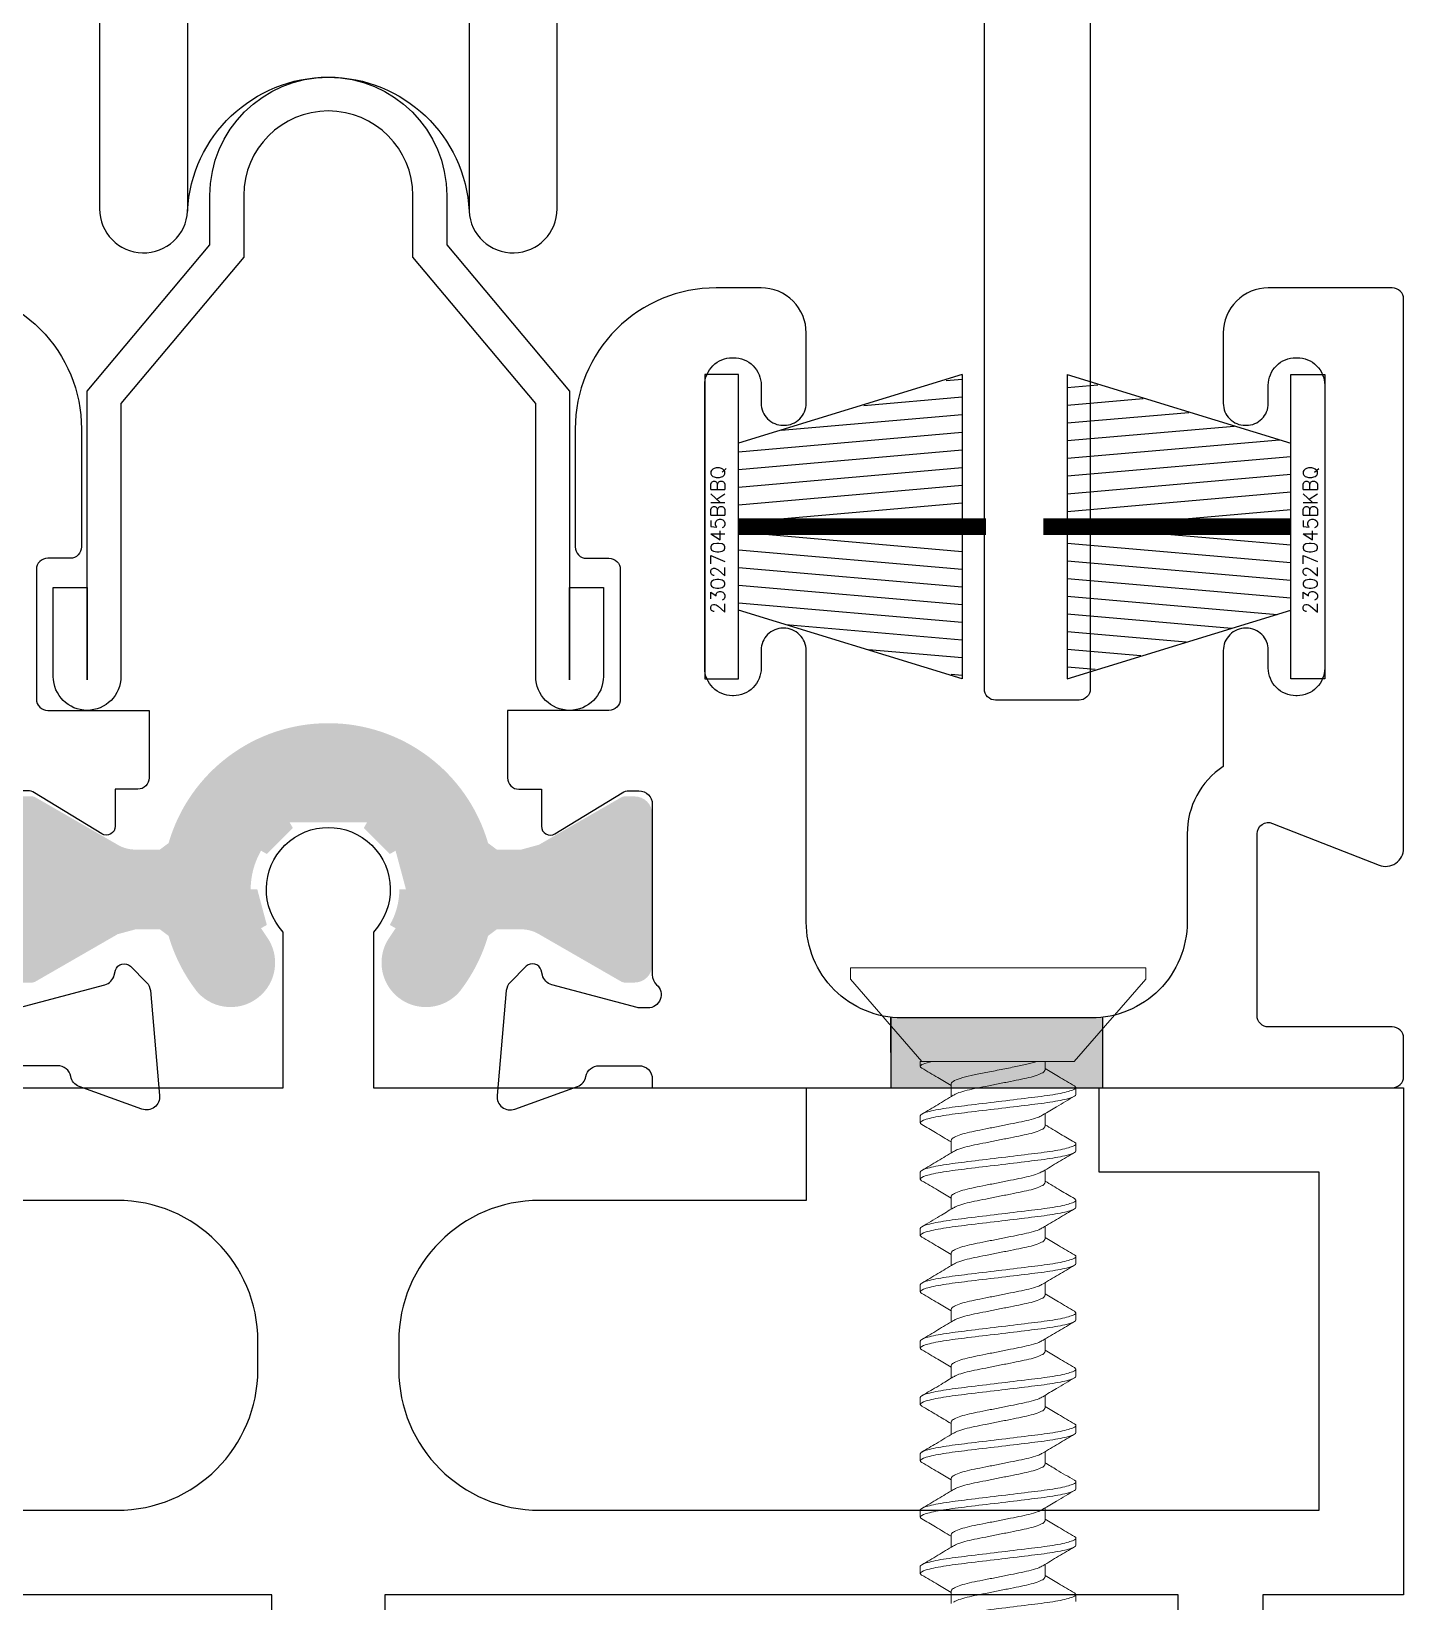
# Model space of a CAD drawing. Extents: x 0 to 79.8, y 0 to 38.2.
# Drawn here: x 8.412 to 9.63, y 29.158 to 30.551 of the extents above; entities that cross this region are included whole.
import ezdxf

# ---------------------------------------------------------------- set-up
doc = ezdxf.new("R2010")
doc.units = 0
doc.header["$MEASUREMENT"] = 0
doc.linetypes.add('SLD-Solid', pattern=[0])
doc.layers.get('0').update_dxf_attribs({"linetype": 'CONTINUOUS'})
for name, color, linetype in [('DIM', 4, 'CONTINUOUS'), ('FRAME', 1, 'CONTINUOUS'), ('GEOM', 1, 'CONTINUOUS'), ('HARDWARE', 7, 'CONTINUOUS'), ('HATCH', 7, 'CONTINUOUS'), ('I-STRUT', 7, 'CONTINUOUS'), ('MISC', 9, 'CONTINUOUS'), ('TEXT', 7, 'CONTINUOUS'), ('VENT', 5, 'CONTINUOUS'), ('WEEPING', 7, 'CONTINUOUS')]:
    doc.layers.add(name, color=color, linetype=linetype)
doc.styles.get("Standard").update_dxf_attribs({"font": 'simplex.shx'})
pattern_1 = [(5, (-16.618363, 22.69481), (-0.00136181, 0.01556554), [])]
pattern_2 = [(355, (-16.618363, 18.815973), (-0.00136181, -0.01556554), [])]

# ---------------------------------------------------------------- blocks, each defined once
blk = doc.blocks.new('FW1020 STD SILL')
blk.add_lwpolyline([(0.075, 0.457, 1), (-0.075, 0.457), (-0.075, 0.4023), (-0.184, 0.2724), (-0.184, 0.03, -1), (-0.244, 0.03), (-0.244, 0.109), (-0.2141, 0.109), (-0.214, 0.027), (-0.214, 0.2833), (-0.105, 0.4132), (-0.105, 0.457, -1), (0.105, 0.457), (0.105, 0.4132), (0.214, 0.2833), (0.214, 0.027), (0.2141, 0.109), (0.244, 0.109), (0.244, 0.03, -1), (0.184, 0.03), (0.184, 0.2724), (0.075, 0.4023)], format="xyb", close=True)
blk = doc.blocks.new('3749-SILL')
at = {"layer": 'I-STRUT'}
h = blk.add_hatch(color=256, dxfattribs=at)
h.dxf.hatch_style = 1
edge = h.paths.add_edge_path()
edge.add_arc((0.954, -0.524), 0.0689, 60, 120, ccw=False)
edge.add_line((0.9884, -0.4643), (0.9855, -0.4694))
edge.add_arc((0.954, -0.524), 0.063, 30, 60, ccw=False)
edge.add_line((1.0086, -0.4925), (1.0137, -0.4896))
edge.add_arc((0.954, -0.524), 0.0689, 0, 30, ccw=False)
edge.add_line((1.0229, -0.524), (1.017, -0.524))
edge.add_arc((0.954, -0.524), 0.063, -30, 0, ccw=False)
edge.add_line((1.0086, -0.5555), (1.0137, -0.5584))
edge.add_arc((0.954, -0.524), 0.0689, 323.1301, 330, ccw=False)
edge.add_arc((1.0406, -0.589), 0.0394, 143.1301, 323.1301)
edge.add_arc((0.954, -0.524), 0.1476, 323.1301, 343.8304)
edge.add_arc((1.1034, -0.5673), 0.00787, 90, 163.8304, ccw=False)
edge.add_line((1.1034, -0.5594), (1.1251, -0.5594))
edge.add_arc((1.1251, -0.5909), 0.0315, 60, 90, ccw=False)
edge.add_line((1.1409, -0.5637), (1.2136, -0.6056))
edge.add_arc((1.2175, -0.5988), 0.00787, 240, 270)
edge.add_line((1.2175, -0.6067), (1.2257, -0.6067))
edge.add_arc((1.2257, -0.5909), 0.0157, 270, 360)
edge.add_line((1.2414, -0.5909), (1.2414, -0.4571))
edge.add_arc((1.2257, -0.4571), 0.0157, 0, 90)
edge.add_line((1.2257, -0.4413), (1.2175, -0.4413))
edge.add_arc((1.2175, -0.4492), 0.00787, 90, 120)
edge.add_line((1.2136, -0.4424), (1.1409, -0.4843))
edge.add_arc((1.1251, -0.4571), 0.0315, 270, 300, ccw=False)
edge.add_line((1.1251, -0.4886), (1.1034, -0.4886))
edge.add_arc((1.1034, -0.4807), 0.00787, 196.1696, 270, ccw=False)
edge.add_arc((0.954, -0.524), 0.1476, 16.1696, 90)
edge.add_arc((0.954, -0.524), 0.1476, 90, 163.8304)
edge.add_arc((0.8046, -0.4807), 0.00787, 270, 343.8304, ccw=False)
edge.add_line((0.8046, -0.4886), (0.7829, -0.4886))
edge.add_arc((0.7829, -0.4571), 0.0315, 240, 270, ccw=False)
edge.add_line((0.7671, -0.4843), (0.6944, -0.4424))
edge.add_arc((0.6905, -0.4492), 0.00787, 60, 90)
edge.add_line((0.6905, -0.4413), (0.6823, -0.4413))
edge.add_arc((0.6823, -0.4571), 0.0157, 90, 180)
edge.add_line((0.6666, -0.4571), (0.6666, -0.5909))
edge.add_arc((0.6823, -0.5909), 0.0157, 180, 270)
edge.add_line((0.6823, -0.6067), (0.6905, -0.6067))
edge.add_arc((0.6905, -0.5988), 0.00787, 270, 300)
edge.add_line((0.6944, -0.6056), (0.7671, -0.5637))
edge.add_arc((0.7829, -0.5909), 0.0315, 90, 120, ccw=False)
edge.add_line((0.7829, -0.5594), (0.8046, -0.5594))
edge.add_arc((0.8046, -0.5673), 0.00787, 16.1696, 90, ccw=False)
edge.add_arc((0.954, -0.524), 0.1476, 196.1696, 216.8699)
edge.add_arc((0.8674, -0.589), 0.0394, 216.8699, 396.8699)
edge.add_arc((0.954, -0.524), 0.0689, 210, 216.8699, ccw=False)
edge.add_line((0.8943, -0.5584), (0.8994, -0.5555))
edge.add_arc((0.954, -0.524), 0.063, 180, 210, ccw=False)
edge.add_line((0.891, -0.524), (0.8851, -0.524))
edge.add_arc((0.954, -0.524), 0.0689, 150, 180, ccw=False)
edge.add_line((0.8943, -0.4896), (0.8994, -0.4925))
edge.add_arc((0.954, -0.524), 0.063, 120, 150, ccw=False)
edge.add_line((0.9225, -0.4694), (0.9196, -0.4643))
for points in [[(0.53, -0.554), (0.53, -0.366), (0.53, -0.312, -0.414214), (0.55, -0.292), (0.5505, -0.292, -0.414214), (0.57, -0.3115), (0.57, -0.3275, 0.414214), (0.5945, -0.352), (0.5955, -0.352, 0.414214), (0.62, -0.3275), (0.62, -0.0765, 0.414214), (0.5955, -0.052), (0.5945, -0.052, 0.414214), (0.57, -0.0765), (0.57, -0.0925, -0.414214), (0.5505, -0.112), (0.5495, -0.112, -0.414214), (0.53, -0.0925), (0.53, -0.03, -0.414214), (0.57, 0.01), (0.5928, 0.01), (0.61, 0.01, -0.414214), (0.735, -0.115), (0.735, -0.22, -0.414214), (0.725, -0.23), (0.705, -0.23, 0.414214), (0.695, -0.24), (0.695, -0.355, 0.414214), (0.705, -0.365), (0.795, -0.365), (0.795, -0.425, -0.414214), (0.785, -0.435), (0.765, -0.435), (0.765, -0.4679, -0.585524), (0.753, -0.4746), (0.6933, -0.4381, 0.137872), (0.6871, -0.4364), (0.6784, -0.4364, 0.414214), (0.6666, -0.4482), (0.6666, -0.5998, -0.213422), (0.6627, -0.6086, 0.6885), (0.6705, -0.6292), (0.6769, -0.6292, 0.065543), (0.6799, -0.6288), (0.7557, -0.6085, 0.267949), (0.7641, -0.6002), (0.7653, -0.5957, -0.57735), (0.7784, -0.5922), (0.7927, -0.6065, -0.176327), (0.7961, -0.6138), (0.8043, -0.7069, -0.548619), (0.7885, -0.719), (0.733, -0.6988, -0.263725), (0.7254, -0.69, 0.359508), (0.7138, -0.6804), (0.6784, -0.6804, 0.414214), (0.6666, -0.6922), (0.6666, -0.7), (0.01, -0.7, -0.414214), (0, -0.69), (0, -0.656, -0.414214), (0.01, -0.646), (0.12, -0.646, 0.414214), (0.13, -0.636), (0.13, -0.4746, 0.528549), (0.1163, -0.4653), (0.0218, -0.5024, -0.528549), (0, -0.4875), (0, 0, -0.414214), (0.01, 0.01), (0.12, 0.01, -0.414214), (0.16, -0.03), (0.16, -0.0925, -0.414214), (0.1405, -0.112), (0.1395, -0.112, -0.414214), (0.12, -0.0925), (0.12, -0.0765, 0.414214), (0.0955, -0.052), (0.0945, -0.052, 0.414214), (0.07, -0.0765), (0.07, -0.3275, 0.414214), (0.0945, -0.352), (0.0955, -0.352, 0.414214), (0.12, -0.3275), (0.12, -0.3115, -0.414214), (0.1395, -0.292), (0.14, -0.292, -0.414214), (0.16, -0.312), (0.16, -0.4148, -0.250492), (0.192, -0.4746), (0.192, -0.553, 0.414214), (0.277, -0.638), (0.445, -0.638, 0.414214), (0.53, -0.553)], [(1.378, -0.554), (1.378, -0.366), (1.378, -0.312, 0.414214), (1.358, -0.292), (1.3575, -0.292, 0.414214), (1.338, -0.3115), (1.338, -0.3275, -0.414214), (1.3135, -0.352), (1.3125, -0.352, -0.414214), (1.288, -0.3275), (1.288, -0.0765, -0.414214), (1.3125, -0.052), (1.3135, -0.052, -0.414214), (1.338, -0.0765), (1.338, -0.0925, 0.414214), (1.3575, -0.112), (1.3585, -0.112, 0.414214), (1.378, -0.0925), (1.378, -0.03, 0.414214), (1.338, 0.01), (1.3152, 0.01), (1.298, 0.01, 0.414214), (1.173, -0.115), (1.173, -0.22, 0.414214), (1.183, -0.23), (1.203, -0.23, -0.414214), (1.213, -0.24), (1.213, -0.355, -0.414214), (1.203, -0.365), (1.113, -0.365), (1.113, -0.425, 0.414214), (1.123, -0.435), (1.143, -0.435), (1.143, -0.4679, 0.585524), (1.155, -0.4746), (1.2147, -0.4381, -0.137872), (1.2209, -0.4364), (1.2296, -0.4364, -0.414214), (1.2414, -0.4482), (1.2414, -0.5998, 0.213422), (1.2453, -0.6086, -0.6885), (1.2375, -0.6292), (1.2311, -0.6292, -0.065543), (1.2281, -0.6288), (1.1523, -0.6085, -0.267949), (1.1439, -0.6002), (1.1427, -0.5957, 0.57735), (1.1296, -0.5922), (1.1153, -0.6065, 0.176327), (1.1119, -0.6138), (1.1037, -0.7069, 0.548619), (1.1195, -0.719), (1.175, -0.6988, 0.263725), (1.1826, -0.69, -0.359508), (1.1942, -0.6804), (1.2296, -0.6804, -0.414214), (1.2414, -0.6922), (1.2414, -0.7), (1.898, -0.7, 0.414214), (1.908, -0.69), (1.908, -0.656, 0.414214), (1.898, -0.646), (1.788, -0.646, -0.414214), (1.778, -0.636), (1.778, -0.4746, -0.528549), (1.7917, -0.4653), (1.8862, -0.5024, 0.528549), (1.908, -0.4875), (1.908, 0, 0.414214), (1.898, 0.01), (1.788, 0.01, 0.414214), (1.748, -0.03), (1.748, -0.0925, 0.414214), (1.7675, -0.112), (1.7685, -0.112, 0.414214), (1.788, -0.0925), (1.788, -0.0765, -0.414214), (1.8125, -0.052), (1.8135, -0.052, -0.414214), (1.838, -0.0765), (1.838, -0.3275, -0.414214), (1.8135, -0.352), (1.8125, -0.352, -0.414214), (1.788, -0.3275), (1.788, -0.3115, 0.414214), (1.7685, -0.292), (1.768, -0.292, 0.414214), (1.748, -0.312), (1.748, -0.4148, 0.250492), (1.716, -0.4746), (1.716, -0.553, -0.414214), (1.631, -0.638), (1.463, -0.638, -0.414214), (1.378, -0.553)]]:
    blk.add_lwpolyline(points, format="xyb")
blk = doc.blocks.new('3310-Thermal Mammoth B Rail')
at = {"ltscale": 0.25}
blk.add_lwpolyline([(-0.6755, 1.301), (-0.6755, -3.96, 0.414214), (-0.6655, -3.97), (-0.5915, -3.97, 0.414214), (-0.5815, -3.96), (-0.5815, -2.462), (-0.4835, -2.462, 0.414214), (-0.4735, -2.452), (-0.4735, -2.41, 0.414214), (-0.4835, -2.4), (-0.5095, -2.4, -0.414214), (-0.5815, -2.328), (-0.5815, -2.195), (-0.5135, -2.195), (-0.5135, -2.248, 0.414214), (-0.5035, -2.258), (-0.4635, -2.258, 0.414214), (-0.4535, -2.248), (-0.4535, -2.143, 0.414214), (-0.4635, -2.133), (-0.5505, -2.133, -0.414214), (-0.5815, -2.102), (-0.5815, -0.509, -0.414214)], format="xyb", dxfattribs=at)
blk = doc.blocks.new('25559')
at = {"color": 7, "linetype": 'SLD-Solid', "lineweight": 15}
for p, q in [((0.01, 0.131), (0, 0.131)), ((0, 0), (0, 0.131)), ((0.083, 0.0675), (0.01, 0.131)), ((0.083, 0.0675), (0.083, -0.0531)), ((0.1062, 0.069), (0.1048, 0.0678)), ((0.1062, 0.069), (0.1125, 0.069)), ((0.1562, 0.069), (0.1625, 0.069)), ((0.2062, 0.069), (0.2048, 0.0678)), ((0.2062, 0.069), (0.2125, 0.069)), ((0.2562, 0.069), (0.2625, 0.069)), ((0.3062, 0.069), (0.3048, 0.0677)), ((0.3062, 0.069), (0.3125, 0.069)), ((0.3562, 0.069), (0.3548, 0.0677)), ((0.3562, 0.069), (0.3625, 0.069)), ((0.4062, 0.069), (0.4125, 0.069)), ((0.4562, 0.069), (0.4625, 0.069)), ((0.5062, 0.069), (0.5125, 0.069)), ((0.5562, 0.069), (0.5548, 0.0678)), ((0.5562, 0.069), (0.5625, 0.069)), ((0.0905, 0.0417), (0.083, 0.0417)), ((0.1405, 0.0417), (0.1295, 0.0417)), ((0.1905, 0.0417), (0.1795, 0.0417)), ((0.2405, 0.0417), (0.2295, 0.0417)), ((0.2905, 0.0417), (0.2795, 0.0417)), ((0.3405, 0.0417), (0.3295, 0.0417)), ((0.3905, 0.0417), (0.3795, 0.0417)), ((0.4405, 0.0417), (0.4295, 0.0417)), ((0.4905, 0.0417), (0.4795, 0.0417)), ((0.5405, 0.0417), (0.5295, 0.0417)), ((0, -0.131), (0, 0)), ((0.1032, -0.0417), (0.1143, -0.0417)), ((0.1532, -0.0417), (0.1643, -0.0417)), ((0.2033, -0.0417), (0.2143, -0.0417)), ((0.2532, -0.0417), (0.2643, -0.0417)), ((0.3032, -0.0417), (0.3143, -0.0417)), ((0.3532, -0.0417), (0.3643, -0.0417)), ((0.4032, -0.0417), (0.4143, -0.0417)), ((0.4532, -0.0417), (0.4643, -0.0417)), ((0.5032, -0.0417), (0.5143, -0.0417)), ((0.5532, -0.0417), (0.5643, -0.0417)), ((0.01, -0.131), (0.083, -0.0675)), ((0.083, -0.069), (0.083, -0.0583)), ((0.0875, -0.069), (0.083, -0.069)), ((0.1375, -0.069), (0.1312, -0.069)), ((0.1875, -0.069), (0.1812, -0.069)), ((0.1889, -0.0678), (0.1875, -0.069)), ((0.2375, -0.069), (0.2312, -0.069)), ((0.2389, -0.0677), (0.2375, -0.069)), ((0.2875, -0.069), (0.2812, -0.069)), ((0.3375, -0.069), (0.3312, -0.069)), ((0.3875, -0.069), (0.3812, -0.069)), ((0.3889, -0.0677), (0.3875, -0.069)), ((0.4375, -0.069), (0.4312, -0.069)), ((0.4875, -0.069), (0.4812, -0.069)), ((0.5375, -0.069), (0.5312, -0.069)), ((0.5389, -0.0678), (0.5375, -0.069)), ((0, -0.131), (0.01, -0.131))]:
    blk.add_line(p, q, dxfattribs=at)
for points, knots in [([(0.1048, 0.0678), (0.102, 0.063), (0.0969, 0.0543), (0.0917, 0.0457), (0.0893, 0.0417)], [0, 0, 0, 0, 0.544207, 1, 1, 1, 1]), ([(0.1312, -0.069), (0.1303, -0.069), (0.1293, -0.0673), (0.1271, -0.0603), (0.1259, -0.055), (0.1244, -0.0453), (0.1239, -0.0418), (0.1229, -0.0345), (0.1225, -0.0308), (0.121, -0.0185), (0.1199, -0.0092), (0.1176, 0.0092), (0.1165, 0.0185), (0.115, 0.0308), (0.1146, 0.0345), (0.1136, 0.0418), (0.1131, 0.0453), (0.1116, 0.055), (0.1104, 0.0603), (0.1082, 0.0673), (0.1072, 0.069), (0.1062, 0.069)], [0, 0, 0, 0, 0.125, 0.125, 0.25, 0.25, 0.3125, 0.3125, 0.375, 0.375, 0.5, 0.5, 0.625, 0.625, 0.6875, 0.6875, 0.75, 0.75, 0.875, 0.875, 1, 1, 1, 1]), ([(0.1375, -0.069), (0.1366, -0.069), (0.1355, -0.0673), (0.1333, -0.0603), (0.1322, -0.055), (0.1306, -0.0453), (0.1301, -0.0418), (0.1292, -0.0345), (0.1287, -0.0308), (0.1272, -0.0185), (0.1261, -0.0092), (0.1239, 0.0092), (0.1228, 0.0185), (0.1213, 0.0308), (0.1208, 0.0345), (0.1199, 0.0418), (0.1194, 0.0453), (0.1178, 0.055), (0.1167, 0.0603), (0.1145, 0.0673), (0.1134, 0.069), (0.1125, 0.069)], [0, 0, 0, 0, 0.125, 0.125, 0.25, 0.25, 0.3125, 0.3125, 0.375, 0.375, 0.5, 0.5, 0.625, 0.625, 0.6875, 0.6875, 0.75, 0.75, 0.875, 0.875, 1, 1, 1, 1]), ([(0.1306, 0.0398), (0.1282, 0.0438), (0.1226, 0.0531), (0.1171, 0.0624), (0.114, 0.0677)], [0, 0, 0, 0, 0.438573, 1, 1, 1, 1]), ([(0.1548, 0.0677), (0.1524, 0.0636), (0.1473, 0.0549), (0.1421, 0.0463), (0.1393, 0.0417)], [0, 0, 0, 0, 0.470064, 1, 1, 1, 1]), ([(0.1562, 0.069), (0.1558, 0.069), (0.1553, 0.069), (0.1548, 0.0677), (0.1548, 0.0677)], [0, 0, 0, 0, 0.98851, 1, 1, 1, 1]), ([(0.1812, -0.069), (0.1803, -0.069), (0.1793, -0.0673), (0.1771, -0.0603), (0.1759, -0.055), (0.1744, -0.0453), (0.1739, -0.0418), (0.1729, -0.0345), (0.1725, -0.0308), (0.171, -0.0185), (0.1699, -0.0092), (0.1676, 0.0092), (0.1665, 0.0185), (0.165, 0.0308), (0.1646, 0.0345), (0.1636, 0.0418), (0.1631, 0.0453), (0.1616, 0.055), (0.1604, 0.0603), (0.1582, 0.0673), (0.1572, 0.069), (0.1562, 0.069)], [0, 0, 0, 0, 0.125, 0.125, 0.25, 0.25, 0.3125, 0.3125, 0.375, 0.375, 0.5, 0.5, 0.625, 0.625, 0.6875, 0.6875, 0.75, 0.75, 0.875, 0.875, 1, 1, 1, 1]), ([(0.1875, -0.069), (0.1866, -0.069), (0.1855, -0.0673), (0.1833, -0.0603), (0.1822, -0.055), (0.1806, -0.0453), (0.1801, -0.0418), (0.1792, -0.0345), (0.1787, -0.0308), (0.1772, -0.0185), (0.1761, -0.0092), (0.1739, 0.0092), (0.1728, 0.0185), (0.1713, 0.0308), (0.1708, 0.0345), (0.1699, 0.0418), (0.1694, 0.0453), (0.1678, 0.055), (0.1667, 0.0603), (0.1645, 0.0673), (0.1634, 0.069), (0.1625, 0.069)], [0, 0, 0, 0, 0.125, 0.125, 0.25, 0.25, 0.3125, 0.3125, 0.375, 0.375, 0.5, 0.5, 0.625, 0.625, 0.6875, 0.6875, 0.75, 0.75, 0.875, 0.875, 1, 1, 1, 1]), ([(0.1807, 0.0397), (0.1779, 0.0443), (0.1722, 0.0537), (0.1667, 0.063), (0.1639, 0.0678)], [0, 0, 0, 0, 0.497584, 1, 1, 1, 1]), ([(0.2048, 0.0678), (0.2024, 0.0636), (0.1973, 0.0549), (0.192, 0.0463), (0.1893, 0.0417)], [0, 0, 0, 0, 0.473411, 1, 1, 1, 1]), ([(0.2312, -0.069), (0.2303, -0.069), (0.2293, -0.0673), (0.2271, -0.0603), (0.2259, -0.055), (0.2244, -0.0453), (0.2239, -0.0418), (0.2229, -0.0345), (0.2225, -0.0308), (0.221, -0.0185), (0.2199, -0.0092), (0.2176, 0.0092), (0.2165, 0.0185), (0.215, 0.0308), (0.2146, 0.0345), (0.2136, 0.0418), (0.2131, 0.0453), (0.2116, 0.055), (0.2104, 0.0603), (0.2082, 0.0673), (0.2072, 0.069), (0.2062, 0.069)], [0, 0, 0, 0, 0.125, 0.125, 0.25, 0.25, 0.3125, 0.3125, 0.375, 0.375, 0.5, 0.5, 0.625, 0.625, 0.6875, 0.6875, 0.75, 0.75, 0.875, 0.875, 1, 1, 1, 1]), ([(0.2375, -0.069), (0.2366, -0.069), (0.2355, -0.0673), (0.2333, -0.0603), (0.2322, -0.055), (0.2306, -0.0453), (0.2301, -0.0418), (0.2292, -0.0345), (0.2287, -0.0308), (0.2272, -0.0185), (0.2261, -0.0092), (0.2239, 0.0092), (0.2228, 0.0185), (0.2213, 0.0308), (0.2208, 0.0345), (0.2199, 0.0418), (0.2194, 0.0453), (0.2178, 0.055), (0.2167, 0.0603), (0.2145, 0.0673), (0.2134, 0.069), (0.2125, 0.069)], [0, 0, 0, 0, 0.125, 0.125, 0.25, 0.25, 0.3125, 0.3125, 0.375, 0.375, 0.5, 0.5, 0.625, 0.625, 0.6875, 0.6875, 0.75, 0.75, 0.875, 0.875, 1, 1, 1, 1]), ([(0.2307, 0.0396), (0.2279, 0.0442), (0.2223, 0.0536), (0.2167, 0.063), (0.2139, 0.0678)], [0, 0, 0, 0, 0.497176, 1, 1, 1, 1]), ([(0.2548, 0.0677), (0.252, 0.063), (0.2469, 0.0543), (0.2417, 0.0457), (0.2393, 0.0417)], [0, 0, 0, 0, 0.544096, 1, 1, 1, 1]), ([(0.2562, 0.069), (0.2558, 0.069), (0.2553, 0.069), (0.2548, 0.0677), (0.2548, 0.0677)], [0, 0, 0, 0, 0.980805, 1, 1, 1, 1]), ([(0.2812, -0.069), (0.2803, -0.069), (0.2793, -0.0673), (0.2771, -0.0603), (0.2759, -0.055), (0.2744, -0.0453), (0.2739, -0.0418), (0.2729, -0.0345), (0.2725, -0.0308), (0.271, -0.0185), (0.2699, -0.0092), (0.2676, 0.0092), (0.2665, 0.0185), (0.265, 0.0308), (0.2646, 0.0345), (0.2636, 0.0418), (0.2631, 0.0453), (0.2616, 0.055), (0.2604, 0.0603), (0.2582, 0.0673), (0.2572, 0.069), (0.2562, 0.069)], [0, 0, 0, 0, 0.125, 0.125, 0.25, 0.25, 0.3125, 0.3125, 0.375, 0.375, 0.5, 0.5, 0.625, 0.625, 0.6875, 0.6875, 0.75, 0.75, 0.875, 0.875, 1, 1, 1, 1]), ([(0.2875, -0.069), (0.2866, -0.069), (0.2855, -0.0673), (0.2833, -0.0603), (0.2822, -0.055), (0.2806, -0.0453), (0.2801, -0.0418), (0.2792, -0.0345), (0.2787, -0.0308), (0.2772, -0.0185), (0.2761, -0.0092), (0.2739, 0.0092), (0.2728, 0.0185), (0.2713, 0.0308), (0.2708, 0.0345), (0.2699, 0.0418), (0.2694, 0.0453), (0.2678, 0.055), (0.2667, 0.0603), (0.2645, 0.0673), (0.2634, 0.069), (0.2625, 0.069)], [0, 0, 0, 0, 0.125, 0.125, 0.25, 0.25, 0.3125, 0.3125, 0.375, 0.375, 0.5, 0.5, 0.625, 0.625, 0.6875, 0.6875, 0.75, 0.75, 0.875, 0.875, 1, 1, 1, 1]), ([(0.2808, 0.0395), (0.278, 0.0442), (0.2723, 0.0535), (0.2668, 0.063), (0.264, 0.0677)], [0, 0, 0, 0, 0.497089, 1, 1, 1, 1]), ([(0.3048, 0.0677), (0.302, 0.063), (0.2969, 0.0543), (0.2917, 0.0457), (0.2893, 0.0417)], [0, 0, 0, 0, 0.5454253, 1, 1, 1, 1]), ([(0.3312, -0.069), (0.3303, -0.069), (0.3293, -0.0673), (0.3271, -0.0603), (0.3259, -0.055), (0.3244, -0.0453), (0.3239, -0.0418), (0.3229, -0.0345), (0.3225, -0.0308), (0.321, -0.0185), (0.3199, -0.0092), (0.3176, 0.0092), (0.3165, 0.0185), (0.315, 0.0308), (0.3146, 0.0345), (0.3136, 0.0418), (0.3131, 0.0453), (0.3116, 0.055), (0.3104, 0.0603), (0.3082, 0.0673), (0.3072, 0.069), (0.3062, 0.069)], [0, 0, 0, 0, 0.125, 0.125, 0.25, 0.25, 0.3125, 0.3125, 0.375, 0.375, 0.5, 0.5, 0.625, 0.625, 0.6875, 0.6875, 0.75, 0.75, 0.875, 0.875, 1, 1, 1, 1]), ([(0.3375, -0.069), (0.3366, -0.069), (0.3355, -0.0673), (0.3333, -0.0603), (0.3322, -0.055), (0.3306, -0.0453), (0.3301, -0.0418), (0.3292, -0.0345), (0.3287, -0.0308), (0.3272, -0.0185), (0.3261, -0.0092), (0.3239, 0.0092), (0.3228, 0.0185), (0.3213, 0.0308), (0.3208, 0.0345), (0.3199, 0.0418), (0.3194, 0.0453), (0.3178, 0.055), (0.3167, 0.0603), (0.3145, 0.0673), (0.3134, 0.069), (0.3125, 0.069)], [0, 0, 0, 0, 0.125, 0.125, 0.25, 0.25, 0.3125, 0.3125, 0.375, 0.375, 0.5, 0.5, 0.625, 0.625, 0.6875, 0.6875, 0.75, 0.75, 0.875, 0.875, 1, 1, 1, 1]), ([(0.3308, 0.0396), (0.3279, 0.0442), (0.3223, 0.0535), (0.3168, 0.063), (0.314, 0.0677)], [0, 0, 0, 0, 0.497384, 1, 1, 1, 1]), ([(0.3548, 0.0678), (0.352, 0.063), (0.3469, 0.0543), (0.3417, 0.0457), (0.3393, 0.0417)], [0, 0, 0, 0, 0.541562, 1, 1, 1, 1]), ([(0.3812, -0.069), (0.3803, -0.069), (0.3793, -0.0673), (0.3771, -0.0603), (0.3759, -0.055), (0.3744, -0.0453), (0.3739, -0.0418), (0.3729, -0.0345), (0.3725, -0.0308), (0.371, -0.0185), (0.3699, -0.0092), (0.3676, 0.0092), (0.3665, 0.0185), (0.365, 0.0308), (0.3646, 0.0345), (0.3636, 0.0418), (0.3631, 0.0453), (0.3616, 0.055), (0.3604, 0.0603), (0.3582, 0.0673), (0.3572, 0.069), (0.3562, 0.069)], [0, 0, 0, 0, 0.125, 0.125, 0.25, 0.25, 0.3125, 0.3125, 0.375, 0.375, 0.5, 0.5, 0.625, 0.625, 0.6875, 0.6875, 0.75, 0.75, 0.875, 0.875, 1, 1, 1, 1]), ([(0.3875, -0.069), (0.3866, -0.069), (0.3855, -0.0673), (0.3833, -0.0603), (0.3822, -0.055), (0.3806, -0.0453), (0.3801, -0.0418), (0.3792, -0.0345), (0.3787, -0.0308), (0.3772, -0.0185), (0.3761, -0.0092), (0.3739, 0.0092), (0.3728, 0.0185), (0.3713, 0.0308), (0.3708, 0.0345), (0.3699, 0.0418), (0.3694, 0.0453), (0.3678, 0.055), (0.3667, 0.0603), (0.3645, 0.0673), (0.3634, 0.069), (0.3625, 0.069)], [0, 0, 0, 0, 0.125, 0.125, 0.25, 0.25, 0.3125, 0.3125, 0.375, 0.375, 0.5, 0.5, 0.625, 0.625, 0.6875, 0.6875, 0.75, 0.75, 0.875, 0.875, 1, 1, 1, 1]), ([(0.3807, 0.0396), (0.3782, 0.0437), (0.3726, 0.053), (0.3671, 0.0625), (0.364, 0.0677)], [0, 0, 0, 0, 0.438718, 1, 1, 1, 1]), ([(0.4048, 0.0677), (0.402, 0.063), (0.3969, 0.0543), (0.3917, 0.0456), (0.3893, 0.0417)], [0, 0, 0, 0, 0.545773, 1, 1, 1, 1]), ([(0.4062, 0.069), (0.4058, 0.069), (0.4053, 0.069), (0.4048, 0.0677), (0.4048, 0.0677)], [0, 0, 0, 0, 0.99403, 1, 1, 1, 1]), ([(0.4312, -0.069), (0.4303, -0.069), (0.4293, -0.0673), (0.4271, -0.0603), (0.4259, -0.055), (0.4244, -0.0453), (0.4239, -0.0418), (0.4229, -0.0345), (0.4225, -0.0308), (0.421, -0.0185), (0.4199, -0.0092), (0.4176, 0.0092), (0.4165, 0.0185), (0.415, 0.0308), (0.4146, 0.0345), (0.4136, 0.0418), (0.4131, 0.0453), (0.4116, 0.055), (0.4104, 0.0603), (0.4082, 0.0673), (0.4072, 0.069), (0.4062, 0.069)], [0, 0, 0, 0, 0.125, 0.125, 0.25, 0.25, 0.3125, 0.3125, 0.375, 0.375, 0.5, 0.5, 0.625, 0.625, 0.6875, 0.6875, 0.75, 0.75, 0.875, 0.875, 1, 1, 1, 1]), ([(0.4375, -0.069), (0.4366, -0.069), (0.4355, -0.0673), (0.4333, -0.0603), (0.4322, -0.055), (0.4306, -0.0453), (0.4301, -0.0418), (0.4292, -0.0345), (0.4287, -0.0308), (0.4272, -0.0185), (0.4261, -0.0092), (0.4239, 0.0092), (0.4228, 0.0185), (0.4213, 0.0308), (0.4208, 0.0345), (0.4199, 0.0418), (0.4194, 0.0453), (0.4178, 0.055), (0.4167, 0.0603), (0.4145, 0.0673), (0.4134, 0.069), (0.4125, 0.069)], [0, 0, 0, 0, 0.125, 0.125, 0.25, 0.25, 0.3125, 0.3125, 0.375, 0.375, 0.5, 0.5, 0.625, 0.625, 0.6875, 0.6875, 0.75, 0.75, 0.875, 0.875, 1, 1, 1, 1]), ([(0.4308, 0.0395), (0.428, 0.0442), (0.4223, 0.0536), (0.4167, 0.063), (0.4139, 0.0678)], [0, 0, 0, 0, 0.4970233, 1, 1, 1, 1]), ([(0.4548, 0.0677), (0.4517, 0.0624), (0.4466, 0.0537), (0.4413, 0.0451), (0.4393, 0.0417)], [0, 0, 0, 0, 0.6068336, 1, 1, 1, 1]), ([(0.4562, 0.069), (0.4558, 0.069), (0.4553, 0.069), (0.4548, 0.0677), (0.4548, 0.0677)], [0, 0, 0, 0, 0.992352, 1, 1, 1, 1]), ([(0.4812, -0.069), (0.4803, -0.069), (0.4793, -0.0673), (0.4771, -0.0603), (0.4759, -0.055), (0.4744, -0.0453), (0.4739, -0.0418), (0.4729, -0.0345), (0.4725, -0.0308), (0.471, -0.0185), (0.4699, -0.0092), (0.4676, 0.0092), (0.4665, 0.0185), (0.465, 0.0308), (0.4646, 0.0345), (0.4636, 0.0418), (0.4631, 0.0453), (0.4616, 0.055), (0.4604, 0.0603), (0.4582, 0.0673), (0.4572, 0.069), (0.4562, 0.069)], [0, 0, 0, 0, 0.125, 0.125, 0.25, 0.25, 0.3125, 0.3125, 0.375, 0.375, 0.5, 0.5, 0.625, 0.625, 0.6875, 0.6875, 0.75, 0.75, 0.875, 0.875, 1, 1, 1, 1]), ([(0.4875, -0.069), (0.4866, -0.069), (0.4855, -0.0673), (0.4833, -0.0603), (0.4822, -0.055), (0.4806, -0.0453), (0.4801, -0.0418), (0.4792, -0.0345), (0.4787, -0.0308), (0.4772, -0.0185), (0.4761, -0.0092), (0.4739, 0.0092), (0.4728, 0.0185), (0.4713, 0.0308), (0.4708, 0.0345), (0.4699, 0.0418), (0.4694, 0.0453), (0.4678, 0.055), (0.4667, 0.0603), (0.4645, 0.0673), (0.4634, 0.069), (0.4625, 0.069)], [0, 0, 0, 0, 0.125, 0.125, 0.25, 0.25, 0.3125, 0.3125, 0.375, 0.375, 0.5, 0.5, 0.625, 0.625, 0.6875, 0.6875, 0.75, 0.75, 0.875, 0.875, 1, 1, 1, 1]), ([(0.4806, 0.0398), (0.4782, 0.0438), (0.4726, 0.0531), (0.4671, 0.0624), (0.464, 0.0677)], [0, 0, 0, 0, 0.438583, 1, 1, 1, 1]), ([(0.5048, 0.0677), (0.502, 0.063), (0.4969, 0.0543), (0.4917, 0.0456), (0.4893, 0.0417)], [0, 0, 0, 0, 0.545575, 1, 1, 1, 1]), ([(0.5062, 0.069), (0.5058, 0.069), (0.5053, 0.069), (0.5048, 0.0677), (0.5048, 0.0677)], [0, 0, 0, 0, 0.988917, 1, 1, 1, 1]), ([(0.5312, -0.069), (0.5303, -0.069), (0.5293, -0.0673), (0.5271, -0.0603), (0.5259, -0.055), (0.5244, -0.0453), (0.5239, -0.0418), (0.5229, -0.0345), (0.5225, -0.0308), (0.521, -0.0185), (0.5199, -0.0092), (0.5176, 0.0092), (0.5165, 0.0185), (0.515, 0.0308), (0.5146, 0.0345), (0.5136, 0.0418), (0.5131, 0.0453), (0.5116, 0.055), (0.5104, 0.0603), (0.5082, 0.0673), (0.5072, 0.069), (0.5062, 0.069)], [0, 0, 0, 0, 0.125, 0.125, 0.25, 0.25, 0.3125, 0.3125, 0.375, 0.375, 0.5, 0.5, 0.625, 0.625, 0.6875, 0.6875, 0.75, 0.75, 0.875, 0.875, 1, 1, 1, 1]), ([(0.5375, -0.069), (0.5366, -0.069), (0.5355, -0.0673), (0.5333, -0.0603), (0.5322, -0.055), (0.5306, -0.0453), (0.5301, -0.0418), (0.5292, -0.0345), (0.5287, -0.0308), (0.5272, -0.0185), (0.5261, -0.0092), (0.5239, 0.0092), (0.5228, 0.0185), (0.5213, 0.0308), (0.5208, 0.0345), (0.5199, 0.0418), (0.5194, 0.0453), (0.5178, 0.055), (0.5167, 0.0603), (0.5145, 0.0673), (0.5134, 0.069), (0.5125, 0.069)], [0, 0, 0, 0, 0.125, 0.125, 0.25, 0.25, 0.3125, 0.3125, 0.375, 0.375, 0.5, 0.5, 0.625, 0.625, 0.6875, 0.6875, 0.75, 0.75, 0.875, 0.875, 1, 1, 1, 1]), ([(0.5307, 0.0397), (0.5279, 0.0443), (0.5222, 0.0537), (0.5167, 0.063), (0.5139, 0.0678)], [0, 0, 0, 0, 0.4975, 1, 1, 1, 1]), ([(0.5548, 0.0678), (0.552, 0.063), (0.5469, 0.0543), (0.5417, 0.0457), (0.5393, 0.0417)], [0, 0, 0, 0, 0.543159, 1, 1, 1, 1]), ([(0.5812, -0.069), (0.5803, -0.069), (0.5793, -0.0673), (0.5771, -0.0603), (0.5759, -0.055), (0.5744, -0.0453), (0.5739, -0.0418), (0.5729, -0.0345), (0.5725, -0.0308), (0.571, -0.0185), (0.5699, -0.0092), (0.5676, 0.0092), (0.5665, 0.0185), (0.565, 0.0308), (0.5646, 0.0345), (0.5636, 0.0418), (0.5631, 0.0453), (0.5616, 0.055), (0.5604, 0.0603), (0.5582, 0.0673), (0.5572, 0.069), (0.5562, 0.069)], [0, 0, 0, 0, 0.125, 0.125, 0.25, 0.25, 0.3125, 0.3125, 0.375, 0.375, 0.5, 0.5, 0.625, 0.625, 0.6875, 0.6875, 0.75, 0.75, 0.875, 0.875, 1, 1, 1, 1]), ([(0.1032, -0.0417), (0.1025, -0.0417), (0.1017, -0.0411), (0.0999, -0.0383), (0.099, -0.0362), (0.0972, -0.0308), (0.0964, -0.0275), (0.0948, -0.0204), (0.0941, -0.0166), (0.0924, -0.0081), (0.0915, -0.0036), (0.0897, 0.0055), (0.0888, 0.01), (0.0871, 0.0183), (0.0864, 0.022), (0.0848, 0.0289), (0.0839, 0.032), (0.083, 0.0346)], [0, 0, 0, 0, 0.125, 0.125, 0.25, 0.25, 0.375, 0.375, 0.5, 0.5, 0.625, 0.625, 0.75, 0.75, 0.875, 0.875, 1, 1, 1, 1]), ([(0.1131, -0.0395), (0.1125, -0.0385), (0.1112, -0.0363), (0.1091, -0.0298), (0.1072, -0.0211), (0.1052, -0.011), (0.103, 0), (0.1008, 0.011), (0.0988, 0.0211), (0.0969, 0.0298), (0.0947, 0.0365), (0.0925, 0.0409), (0.0911, 0.0415), (0.0905, 0.0417)], [0, 0, 0, 0, 0.075452, 0.169625, 0.260362, 0.351098, 0.445271, 0.539445, 0.630181, 0.720917, 0.81509, 0.909264, 1, 1, 1, 1]), ([(0.1306, 0.0396), (0.1312, 0.0386), (0.1325, 0.0363), (0.1346, 0.0298), (0.1366, 0.0211), (0.1385, 0.011), (0.1407, 0), (0.143, -0.011), (0.1449, -0.0211), (0.1469, -0.0298), (0.1491, -0.0365), (0.1513, -0.0409), (0.1526, -0.0415), (0.1532, -0.0417)], [0, 0, 0, 0, 0.077601, 0.171555, 0.26208, 0.352606, 0.44656, 0.540515, 0.63104, 0.721566, 0.81552, 0.909475, 1, 1, 1, 1]), ([(0.163, -0.0393), (0.1624, -0.0384), (0.1612, -0.0362), (0.1591, -0.0298), (0.1572, -0.0211), (0.1552, -0.011), (0.153, 0), (0.1508, 0.011), (0.1488, 0.0211), (0.1469, 0.0298), (0.1447, 0.0365), (0.1425, 0.0409), (0.1411, 0.0415), (0.1405, 0.0417)], [0, 0, 0, 0, 0.071202, 0.165808, 0.256961, 0.348115, 0.442721, 0.537327, 0.628481, 0.719634, 0.81424, 0.908847, 1, 1, 1, 1]), ([(0.1806, 0.0395), (0.1812, 0.0385), (0.1825, 0.0363), (0.1846, 0.0298), (0.1866, 0.0211), (0.1885, 0.011), (0.1907, 0), (0.193, -0.011), (0.1949, -0.0211), (0.1969, -0.0298), (0.1991, -0.0365), (0.2013, -0.0409), (0.2026, -0.0415), (0.2033, -0.0417)], [0, 0, 0, 0, 0.076238, 0.170331, 0.26099, 0.351649, 0.445743, 0.539836, 0.630495, 0.721154, 0.815248, 0.909341, 1, 1, 1, 1]), ([(0.2131, -0.0394), (0.2125, -0.0385), (0.2112, -0.0362), (0.2091, -0.0298), (0.2072, -0.0211), (0.2052, -0.011), (0.203, 0), (0.2008, 0.011), (0.1988, 0.0211), (0.1969, 0.0298), (0.1947, 0.0365), (0.1925, 0.0409), (0.1911, 0.0415), (0.1905, 0.0417)], [0, 0, 0, 0, 0.073946, 0.168273, 0.259157, 0.350041, 0.444368, 0.538694, 0.629578, 0.720463, 0.814789, 0.909116, 1, 1, 1, 1]), ([(0.2307, 0.0394), (0.2313, 0.0384), (0.2326, 0.0362), (0.2346, 0.0298), (0.2366, 0.0211), (0.2385, 0.011), (0.2407, 0), (0.243, -0.011), (0.2449, -0.0211), (0.2469, -0.0298), (0.2491, -0.0365), (0.2513, -0.0409), (0.2526, -0.0415), (0.2532, -0.0417)], [0, 0, 0, 0, 0.073189, 0.167593, 0.258551, 0.34951, 0.443913, 0.538317, 0.629276, 0.720234, 0.814638, 0.909042, 1, 1, 1, 1]), ([(0.263, -0.0393), (0.2624, -0.0384), (0.2612, -0.0362), (0.2591, -0.0298), (0.2572, -0.0211), (0.2552, -0.011), (0.253, 0), (0.2508, 0.011), (0.2488, 0.0211), (0.2469, 0.0298), (0.2447, 0.0365), (0.2425, 0.0409), (0.2411, 0.0415), (0.2405, 0.0417)], [0, 0, 0, 0, 0.071694, 0.16625, 0.257355, 0.34846, 0.443016, 0.537572, 0.628677, 0.719783, 0.814339, 0.908895, 1, 1, 1, 1]), ([(0.2808, 0.0393), (0.2813, 0.0384), (0.2826, 0.0362), (0.2846, 0.0297), (0.2866, 0.0211), (0.2885, 0.011), (0.2907, 0), (0.293, -0.011), (0.2949, -0.0211), (0.2969, -0.0298), (0.2991, -0.0365), (0.3013, -0.0409), (0.3026, -0.0415), (0.3032, -0.0417)], [0, 0, 0, 0, 0.071245, 0.165847, 0.256996, 0.348145, 0.442747, 0.537349, 0.628498, 0.719647, 0.814249, 0.908851, 1, 1, 1, 1]), ([(0.313, -0.0394), (0.3125, -0.0385), (0.3112, -0.0362), (0.3091, -0.0298), (0.3072, -0.0211), (0.3052, -0.011), (0.303, 0), (0.3008, 0.011), (0.2988, 0.0211), (0.2969, 0.0298), (0.2947, 0.0365), (0.2925, 0.0409), (0.2911, 0.0415), (0.2905, 0.0417)], [0, 0, 0, 0, 0.073637, 0.167995, 0.258909, 0.349824, 0.444182, 0.53854, 0.629455, 0.720369, 0.814727, 0.909086, 1, 1, 1, 1]), ([(0.3307, 0.0394), (0.3313, 0.0384), (0.3326, 0.0362), (0.3346, 0.0298), (0.3366, 0.0211), (0.3385, 0.011), (0.3407, 0), (0.343, -0.011), (0.3449, -0.0211), (0.3469, -0.0298), (0.3491, -0.0365), (0.3513, -0.0409), (0.3526, -0.0415), (0.3532, -0.0417)], [0, 0, 0, 0, 0.072754, 0.167202, 0.258203, 0.349204, 0.443652, 0.538101, 0.629102, 0.720103, 0.814551, 0.908999, 1, 1, 1, 1]), ([(0.3631, -0.0395), (0.3625, -0.0385), (0.3612, -0.0363), (0.3591, -0.0298), (0.3572, -0.0211), (0.3552, -0.011), (0.353, 0), (0.3508, 0.011), (0.3488, 0.0211), (0.3469, 0.0298), (0.3447, 0.0365), (0.3425, 0.0409), (0.3411, 0.0415), (0.3405, 0.0417)], [0, 0, 0, 0, 0.075946, 0.170069, 0.260757, 0.351445, 0.445568, 0.539691, 0.630379, 0.721066, 0.815189, 0.909312, 1, 1, 1, 1]), ([(0.3807, 0.0394), (0.3813, 0.0385), (0.3826, 0.0362), (0.3846, 0.0298), (0.3866, 0.0211), (0.3885, 0.011), (0.3907, 0), (0.393, -0.011), (0.3949, -0.0211), (0.3969, -0.0298), (0.3991, -0.0365), (0.4013, -0.0409), (0.4026, -0.0415), (0.4032, -0.0417)], [0, 0, 0, 0, 0.07394, 0.168268, 0.259152, 0.350037, 0.444364, 0.538691, 0.629576, 0.720461, 0.814788, 0.909115, 1, 1, 1, 1]), ([(0.413, -0.0394), (0.4125, -0.0384), (0.4112, -0.0362), (0.4091, -0.0298), (0.4072, -0.0211), (0.4052, -0.011), (0.403, 0), (0.4008, 0.011), (0.3988, 0.0211), (0.3969, 0.0298), (0.3947, 0.0365), (0.3925, 0.0409), (0.3911, 0.0415), (0.3905, 0.0417)], [0, 0, 0, 0, 0.072938, 0.167367, 0.25835, 0.349333, 0.443763, 0.538192, 0.629175, 0.720158, 0.814587, 0.909017, 1, 1, 1, 1]), ([(0.4308, 0.0393), (0.4313, 0.0384), (0.4326, 0.0362), (0.4346, 0.0297), (0.4366, 0.0211), (0.4385, 0.011), (0.4407, 0), (0.443, -0.011), (0.4449, -0.0211), (0.4469, -0.0298), (0.4491, -0.0365), (0.4513, -0.0409), (0.4526, -0.0415), (0.4532, -0.0417)], [0, 0, 0, 0, 0.071746, 0.166296, 0.257396, 0.348497, 0.443047, 0.537598, 0.628698, 0.719798, 0.814349, 0.9089, 1, 1, 1, 1]), ([(0.463, -0.0394), (0.4625, -0.0384), (0.4612, -0.0362), (0.4591, -0.0298), (0.4572, -0.0211), (0.4552, -0.011), (0.453, 0), (0.4508, 0.011), (0.4488, 0.0211), (0.4469, 0.0298), (0.4447, 0.0365), (0.4425, 0.0409), (0.4411, 0.0415), (0.4405, 0.0417)], [0, 0, 0, 0, 0.072679, 0.167134, 0.258143, 0.349151, 0.443607, 0.538063, 0.629071, 0.72008, 0.814536, 0.908991, 1, 1, 1, 1]), ([(0.4806, 0.0396), (0.4812, 0.0386), (0.4825, 0.0363), (0.4846, 0.0298), (0.4866, 0.0211), (0.4885, 0.011), (0.4907, 0), (0.493, -0.011), (0.4949, -0.0211), (0.4969, -0.0298), (0.4991, -0.0365), (0.5013, -0.0409), (0.5026, -0.0415), (0.5032, -0.0417)], [0, 0, 0, 0, 0.077477, 0.171444, 0.261982, 0.352519, 0.446486, 0.540453, 0.630991, 0.721528, 0.815495, 0.909462, 1, 1, 1, 1]), ([(0.513, -0.0393), (0.5125, -0.0384), (0.5112, -0.0362), (0.5091, -0.0298), (0.5072, -0.0211), (0.5052, -0.011), (0.503, 0), (0.5008, 0.011), (0.4988, 0.0211), (0.4969, 0.0298), (0.4947, 0.0365), (0.4925, 0.0409), (0.4911, 0.0415), (0.4905, 0.0417)], [0, 0, 0, 0, 0.07205, 0.16657, 0.25764, 0.34871, 0.44323, 0.53775, 0.62882, 0.71989, 0.81441, 0.90893, 1, 1, 1, 1]), ([(0.5307, 0.0395), (0.5312, 0.0385), (0.5326, 0.0363), (0.5346, 0.0298), (0.5366, 0.0211), (0.5385, 0.011), (0.5407, 0), (0.543, -0.011), (0.5449, -0.0211), (0.5469, -0.0298), (0.5491, -0.0365), (0.5513, -0.0409), (0.5526, -0.0415), (0.5532, -0.0417)], [0, 0, 0, 0, 0.075758, 0.1699, 0.260606, 0.351313, 0.445455, 0.539597, 0.630303, 0.721009, 0.815152, 0.909294, 1, 1, 1, 1]), ([(0.5631, -0.0396), (0.5625, -0.0386), (0.5612, -0.0363), (0.5591, -0.0298), (0.5572, -0.0211), (0.5552, -0.011), (0.553, 0), (0.5508, 0.011), (0.5488, 0.0211), (0.5469, 0.0298), (0.5447, 0.0365), (0.5425, 0.0409), (0.5411, 0.0415), (0.5405, 0.0417)], [0, 0, 0, 0, 0.076547, 0.170609, 0.261238, 0.351867, 0.445929, 0.53999, 0.630619, 0.721248, 0.81531, 0.909371, 1, 1, 1, 1]), ([(0.089, -0.0677), (0.0918, -0.063), (0.0969, -0.0543), (0.1021, -0.0456), (0.1045, -0.0417)], [0, 0, 0, 0, 0.5457802, 1, 1, 1, 1]), ([(0.1131, -0.0397), (0.1159, -0.0443), (0.1215, -0.0536), (0.127, -0.063), (0.1298, -0.0678)], [0, 0, 0, 0, 0.497462, 1, 1, 1, 1]), ([(0.139, -0.0677), (0.1414, -0.0636), (0.1465, -0.0549), (0.1517, -0.0463), (0.1545, -0.0417)], [0, 0, 0, 0, 0.470044, 1, 1, 1, 1]), ([(0.163, -0.0395), (0.1658, -0.0442), (0.1714, -0.0535), (0.177, -0.063), (0.1798, -0.0677)], [0, 0, 0, 0, 0.497144, 1, 1, 1, 1]), ([(0.1889, -0.0678), (0.1917, -0.063), (0.1968, -0.0543), (0.2021, -0.0457), (0.2045, -0.0417)], [0, 0, 0, 0, 0.54272, 1, 1, 1, 1]), ([(0.213, -0.0396), (0.2155, -0.0437), (0.2211, -0.053), (0.2267, -0.0624), (0.2298, -0.0677)], [0, 0, 0, 0, 0.43871, 1, 1, 1, 1]), ([(0.2389, -0.0677), (0.2417, -0.063), (0.2469, -0.0543), (0.2521, -0.0457), (0.2545, -0.0417)], [0, 0, 0, 0, 0.5452236, 1, 1, 1, 1]), ([(0.263, -0.0395), (0.2658, -0.0442), (0.2714, -0.0535), (0.277, -0.063), (0.2798, -0.0677)], [0, 0, 0, 0, 0.4972086, 1, 1, 1, 1]), ([(0.289, -0.0677), (0.2918, -0.063), (0.2969, -0.0543), (0.3021, -0.0456), (0.3045, -0.0417)], [0, 0, 0, 0, 0.545165, 1, 1, 1, 1]), ([(0.313, -0.0396), (0.3158, -0.0443), (0.3215, -0.0536), (0.327, -0.063), (0.3298, -0.0678)], [0, 0, 0, 0, 0.4972292, 1, 1, 1, 1]), ([(0.339, -0.0677), (0.3418, -0.063), (0.3469, -0.0543), (0.3521, -0.0457), (0.3545, -0.0417)], [0, 0, 0, 0, 0.543547, 1, 1, 1, 1]), ([(0.3631, -0.0398), (0.364, -0.0413), (0.366, -0.0445), (0.37, -0.0509), (0.3748, -0.0592), (0.378, -0.0646), (0.3798, -0.0677)], [0, 0, 0, 0, 0.188833, 0.40295, 0.664767, 1, 1, 1, 1]), ([(0.3889, -0.0678), (0.3916, -0.0633), (0.3967, -0.0546), (0.4019, -0.0459), (0.4045, -0.0417)], [0, 0, 0, 0, 0.5147178, 1, 1, 1, 1]), ([(0.413, -0.0396), (0.416, -0.0446), (0.4217, -0.054), (0.4272, -0.0634), (0.4298, -0.0678)], [0, 0, 0, 0, 0.536416, 1, 1, 1, 1]), ([(0.439, -0.0677), (0.4418, -0.063), (0.4469, -0.0543), (0.4521, -0.0456), (0.4545, -0.0417)], [0, 0, 0, 0, 0.545775, 1, 1, 1, 1]), ([(0.463, -0.0396), (0.4658, -0.0442), (0.4714, -0.0535), (0.477, -0.063), (0.4798, -0.0677)], [0, 0, 0, 0, 0.4973796, 1, 1, 1, 1]), ([(0.489, -0.0677), (0.4914, -0.0636), (0.4965, -0.0549), (0.5017, -0.0463), (0.5045, -0.0417)], [0, 0, 0, 0, 0.470247, 1, 1, 1, 1]), ([(0.513, -0.0395), (0.5158, -0.0442), (0.5215, -0.0536), (0.527, -0.063), (0.5298, -0.0677)], [0, 0, 0, 0, 0.497098, 1, 1, 1, 1]), ([(0.5389, -0.0678), (0.5417, -0.063), (0.5468, -0.0543), (0.5521, -0.0457), (0.5545, -0.0417)], [0, 0, 0, 0, 0.543195, 1, 1, 1, 1]), ([(0.0875, -0.069), (0.0869, -0.069), (0.0861, -0.0682), (0.0846, -0.0646), (0.0838, -0.0619), (0.083, -0.0583)], [0, 0, 0, 0, 0.5, 0.5, 1, 1, 1, 1]), ([(0.089, -0.0677), (0.089, -0.0677), (0.0884, -0.069), (0.088, -0.069), (0.0875, -0.069)], [0, 0, 0, 0, 0.007657, 1, 1, 1, 1]), ([(0.139, -0.0677), (0.139, -0.0677), (0.1384, -0.069), (0.138, -0.069), (0.1375, -0.069)], [0, 0, 0, 0, 0.0112204, 1, 1, 1, 1]), ([(0.289, -0.0677), (0.289, -0.0677), (0.2884, -0.069), (0.288, -0.069), (0.2875, -0.069)], [0, 0, 0, 0, 0.015708, 1, 1, 1, 1]), ([(0.339, -0.0677), (0.339, -0.0677), (0.3384, -0.069), (0.338, -0.069), (0.3375, -0.069)], [0, 0, 0, 0, 0.012818, 1, 1, 1, 1]), ([(0.439, -0.0677), (0.439, -0.0677), (0.4384, -0.069), (0.438, -0.069), (0.4375, -0.069)], [0, 0, 0, 0, 0.014388, 1, 1, 1, 1]), ([(0.489, -0.0677), (0.489, -0.0677), (0.4884, -0.069), (0.488, -0.069), (0.4875, -0.069)], [0, 0, 0, 0, 0.005935, 1, 1, 1, 1])]:
    blk.add_open_spline(points, degree=3, knots=knots, dxfattribs=at)
blk.add_open_spline([(0.083, -0.0583), (0.083, -0.0567), (0.083, -0.0549), (0.083, -0.0531)], degree=3, dxfattribs=at)
blk = doc.blocks.new('*U18')
at = {"layer": 'HATCH'}
h = blk.add_hatch(dxfattribs=at)
h.set_pattern_fill('ANSI31', color=256, scale=0.125, angle=-40, style=0)
h.set_pattern_definition(pattern_1)
h.paths.add_polyline_path([(-12.3592, 20.2406), (-12.3592, 20.1665), (-12.1607, 20.1665), (-12.1607, 20.3005)])
h = blk.add_hatch(dxfattribs=at)
h.set_pattern_fill('ANSI31', color=256, scale=0.125, angle=-40, style=0)
h.set_pattern_definition(pattern_2)
h.paths.add_polyline_path([(-12.1607, 20.1665), (-12.1607, 20.0325), (-12.3592, 20.0923), (-12.3592, 20.1665)])
at = {"layer": 'GEOM'}
blk.add_lwpolyline([(-12.3892, 20.3015), (-12.3892, 20.0315), (-12.3592, 20.0315), (-12.3592, 20.3015)], close=True, dxfattribs=at)
at = {"layer": 'GEOM', "const_width": 0.015}
blk.add_lwpolyline([(-12.3592, 20.1665), (-12.1396, 20.1665)], dxfattribs=at)
at = {"layer": 'MISC'}
for p, q in [((-12.1607, 20.3015), (-12.3592, 20.2406)), ((-12.1607, 20.3015), (-12.1607, 20.0315)), ((-12.1607, 20.0315), (-12.3592, 20.0923))]:
    blk.add_line(p, q, dxfattribs=at)
at = {"insert": (-12.3701, 20.089), "char_height": 0.0125, "attachment_point": 7, "rotation": 90}
blk.add_mtext_dynamic_manual_height_columns('23027045BKBQ', width=0.310117, gutter_width=0.3125, heights=[0], dxfattribs=at)
blk = doc.blocks.new('*U39')
at = {"layer": 'HATCH'}
h = blk.add_hatch(dxfattribs=at)
h.set_pattern_fill('ANSI31', color=256, scale=0.125, angle=-40, style=0)
h.set_pattern_definition(pattern_1)
h.paths.add_polyline_path([(-12.4192, 20.2406), (-12.4192, 20.1665), (-12.6176, 20.1665), (-12.6176, 20.3005)])
h = blk.add_hatch(dxfattribs=at)
h.set_pattern_fill('ANSI31', color=256, scale=0.125, angle=-40, style=0)
h.set_pattern_definition(pattern_2)
h.paths.add_polyline_path([(-12.6176, 20.1665), (-12.6176, 20.0325), (-12.4192, 20.0923), (-12.4192, 20.1665)])
at = {"layer": 'GEOM'}
blk.add_lwpolyline([(-12.3892, 20.3015), (-12.3892, 20.0315), (-12.4192, 20.0315), (-12.4192, 20.3015)], close=True, dxfattribs=at)
at = {"layer": 'GEOM', "const_width": 0.015}
blk.add_lwpolyline([(-12.4192, 20.1665), (-12.6388, 20.1665)], dxfattribs=at)
at = {"layer": 'MISC'}
for p, q in [((-12.6176, 20.3015), (-12.4192, 20.2406)), ((-12.6176, 20.3015), (-12.6176, 20.0315)), ((-12.6176, 20.0315), (-12.4192, 20.0923))]:
    blk.add_line(p, q, dxfattribs=at)
at = {"insert": (-12.4082, 20.089), "char_height": 0.0125, "attachment_point": 1, "rotation": 90}
blk.add_mtext_dynamic_manual_height_columns('23027045BKBQ', width=0.310117, gutter_width=0.3125, heights=[0], dxfattribs=at)

msp = doc.modelspace()

# ---------------------------------------------------------------- hatches: boundary and pattern name
at = {"layer": 'WEEPING'}
msp.add_hatch(color=7, dxfattribs=at).paths.add_polyline_path([(9.1748978, 29.6766482, 0.028655751), (9.1848978, 29.6757708), (9.2611175, 29.6757708), (9.3528978, 29.6757708, 0.029488581), (9.3628978, 29.6763611), (9.3628978, 29.6137708), (9.1748978, 29.6137708)])

# ---------------------------------------------------------------- linework, layer by layer
at = {"layer": 'HARDWARE', "color": 7}
msp.add_lwpolyline([(8.4728978, 31.2857713), (8.4728982, 30.3938713, 0.97560971), (8.5510506, 30.3919413, -0.951799969), (8.8007458, 30.3919413, 0.97560971), (8.8788982, 30.3938713), (8.8788978, 31.2857713)], format="xyb", dxfattribs=at)
for points in [[(8.5510502, 31.2857713), (8.5510506, 30.3919413)], [(8.8007455, 31.2857713), (8.8007458, 30.3919413)]]:
    msp.add_lwpolyline(points, dxfattribs=at)
at = {"layer": 'TEXT'}
for points in [[(8.2518982, 29.6137709), (8.6358982, 29.6137709), (8.6358982, 29.7520222, -2.318729304), (8.7158982, 29.7520222), (8.7158982, 29.6137709), (9.0998982, 29.6137709), (9.0998982, 29.5137708), (8.8633982, 29.5137708, 0.414213562), (8.7383982, 29.3887708), (8.7383982, 29.3637709, 0.414213562), (8.8633982, 29.2387709), (9.554898, 29.2387709), (9.554898, 29.5387709), (9.359898, 29.5387709), (9.359898, 29.6137709), (9.629898, 29.6137709), (9.629898, 29.1637709), (9.504898, 29.1637709), (9.504898, 28.5737709)], [(7.7968984, 29.2387709), (8.4883982, 29.2387709, 0.414213562), (8.6133982, 29.3637709), (8.6133982, 29.3887708, 0.414213562), (8.4883982, 29.5137708), (8.2518982, 29.5137708)], [(9.429898, 28.5737709), (9.429898, 29.1637709), (8.7258982, 29.1637709), (8.7258982, 28.8805383, -0.466721465)]]:
    msp.add_lwpolyline(points, format="xyb", dxfattribs=at)
msp.add_lwpolyline([(8.6258982, 28.8805383), (8.6258982, 29.1637709), (7.9218984, 29.1637709), (7.9218984, 28.5737709)], dxfattribs=at)
at = {"layer": 'WEEPING', "color": 7}
for p, q in [((9.1748978, 29.6766482), (9.1748978, 29.6137708)), ((9.1748978, 29.6452095), (9.1748978, 29.6766482)), ((9.1748978, 29.6766482), (9.1748978, 29.6609288)), ((9.1748978, 29.6609288), (9.1748978, 29.6766482)), ((9.3628978, 29.6763611), (9.3628978, 29.6137708))]:
    msp.add_line(p, q, dxfattribs=at)

# ---------------------------------------------------------------- block references
at = {"layer": 'DIM'}
for name, p in [('*U18', (21.3990805, 9.9452816)), ('*U39', (21.9490805, 9.9452816))]:
    msp.add_blockref(name, p, dxfattribs=at)
at = {"layer": 'FRAME'}
msp.add_blockref('3749-SILL', (7.7218982, 30.3137713), dxfattribs=at)
at = {"layer": 'HARDWARE'}
msp.add_blockref('FW1020 STD SILL', (8.6758978, 29.9487713), dxfattribs=at)
at = {"layer": 'TEXT', "rotation": 270}
msp.add_blockref('25559', (9.2701208, 29.7201999), dxfattribs=at)
at = {"layer": 'VENT', "xscale": -1}
msp.add_blockref('3310-Thermal Mammoth B Rail', (8.6764306, 33.9277708), dxfattribs=at)

doc.saveas('drawing.dxf')
